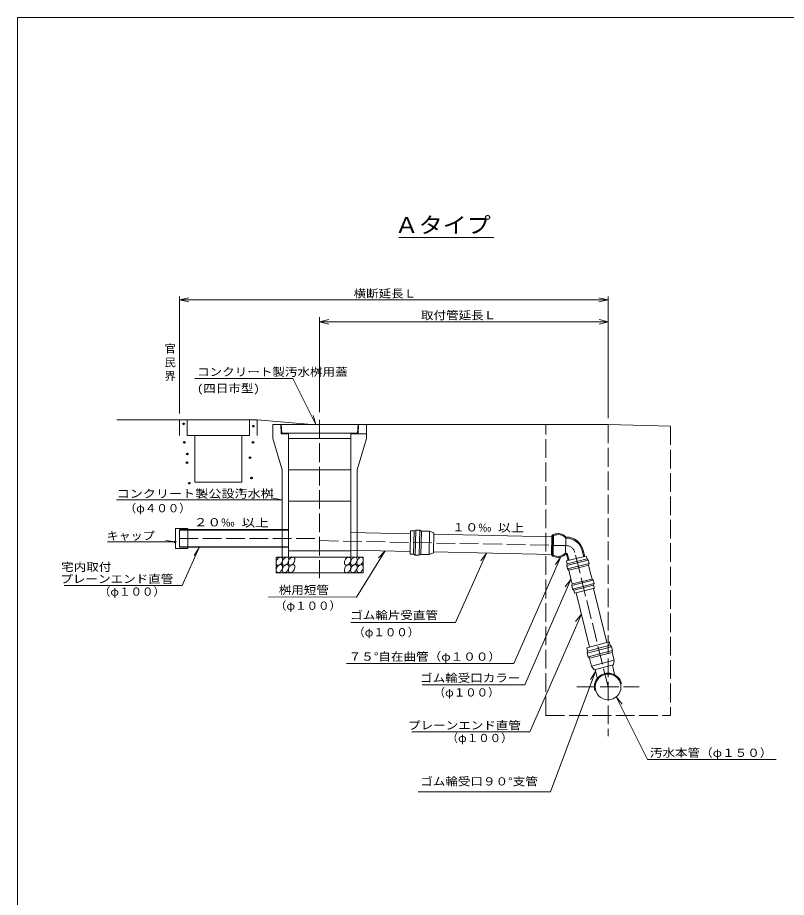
# Model space of a CAD drawing. Units: millimetres on the paper. Extents: x -390 to 406, y -282 to 282.
# Drawn here: x -390.5 to -143.9, y 0 to 282 of the extents above; entities that cross this region are included whole.
import ezdxf
from ezdxf.enums import TextEntityAlignment as Align

# ---------------------------------------------------------------- set-up
doc = ezdxf.new("R2010")
doc.units = ezdxf.units.MM
doc.header["$PDMODE"] = 32
doc.header["$PDSIZE"] = 0.5
doc.linetypes.add('DASHED', pattern=[7.5, 6, -1.5])
for name, color, linetype, lineweight in [('0-1__0-1_レイヤ1', 7, 'Continuous', 18), ('0-2__0-2_レイヤ2', 7, 'Continuous', 18), ('0-3__0-3_レイヤ3', 7, 'Continuous', 18), ('0-4__0-4_レイヤ4', 7, 'Continuous', 18), ('1-D__0-0_', 7, 'Continuous', 18)]:
    doc.layers.add(name, color=color, linetype=linetype, lineweight=lineweight)
for name, color, linetype in [('0-7__0-8_レイヤ53', 7, 'Continuous'), ('0-9__0-A_レイヤ66', 7, 'Continuous'), ('0-A__0-B_レイヤ67', 7, 'Continuous'), ('0-B__0-C_レイヤ72', 7, 'Continuous'), ('0-E__0-F_レイヤ84', 7, 'Continuous'), ('1-1__1-3_レイヤ119', 7, 'Continuous'), ('1-3__1-5_レイヤ129', 7, 'Continuous'), ('1-5__1-7_レイヤ186', 7, 'Continuous'), ('1-6__1-8_レイヤ190', 7, 'Continuous'), ('1-8__1-B_レイヤ200', 7, 'Continuous'), ('1-A__1-D_レイヤ247', 7, 'Continuous')]:
    doc.layers.add(name, color=color, linetype=linetype)
doc.styles.add('ＭＳ ゴシック', font='')
doc.styles.get('ＭＳ ゴシック').set_extended_font_data('MS Gothic')

msp = doc.modelspace()

# ---------------------------------------------------------------- linework, layer by layer
at = {"layer": '0-1__0-1_レイヤ1', "linetype": 'DASHED'}
for p, q in [((-221.117, 58.344), (-221.117, 151.554)), ((-181.117, 151.009), (-181.117, 58.344)), ((-221.117, 58.344), (-181.117, 58.344))]:
    msp.add_line(p, q, dxfattribs=at)
at = {"layer": '0-1__0-1_レイヤ1'}
msp.add_line((-333.917, 109.599), (-332.231, 112.13), dxfattribs=at)
at = {"layer": '0-2__0-2_レイヤ2'}
msp.add_lwpolyline([(405.5, 282), (-390.5, 282), (-390.5, -282)], dxfattribs=at)
at = {"layer": '0-3__0-3_レイヤ3'}
for p, q in [((-268.199, 211.554), (-237.752, 211.554)), ((-338.617, 155.054), (-338.617, 192.554)), ((-338.617, 191.554), (-335.617, 192.192)), ((-201.117, 191.554), (-204.117, 192.192)), ((-201.117, 153.554), (-201.117, 192.554)), ((-338.617, 191.554), (-201.117, 191.554)), ((-338.617, 191.554), (-335.617, 190.916)), ((-201.117, 191.554), (-204.117, 190.916)), ((-302.199, 166.359), (-333.699, 166.359)), ((-294.797, 151.554), (-302.199, 166.359)), ((-316.117, 153.054), (-338.617, 153.054)), ((-338.617, 153.054), (-338.617, 148.054)), ((-313.617, 153.054), (-313.617, 148.054)), ((-294.797, 151.554), (-295.691, 154.461)), ((-308.617, 147.054), (-308.617, 151.554)), ((-306.117, 151.554), (-305.917, 148.554)), ((-305.917, 151.567), (-305.731, 148.77)), ((-298.617, 151.554), (-288.617, 151.554)), ((-281.317, 151.567), (-281.503, 148.77)), ((-281.117, 151.554), (-281.317, 148.554)), ((-181.117, 151.009), (-201.117, 151.554)), ((-318.617, 148.054), (-333.617, 148.054)), ((-305.617, 137.054), (-308.617, 147.054)), ((-303.617, 148.554), (-305.917, 148.554)), ((-281.503, 148.77), (-305.731, 148.77)), ((-303.617, 109.054), (-303.617, 148.554)), ((-283.617, 147.054), (-303.617, 147.054)), ((-283.617, 109.054), (-283.617, 148.554)), ((-278.617, 148.554), (-283.617, 148.554)), ((-281.617, 137.054), (-278.617, 147.054)), ((-305.617, 109.054), (-305.617, 137.054)), ((-283.617, 137.054), (-303.617, 137.054)), ((-281.617, 109.054), (-281.617, 137.054)), ((-305.617, 127.445), (-358.794, 127.445)), ((-305.617, 127.445), (-308.617, 127.945)), ((-283.617, 127.054), (-303.617, 127.054)), ((-335.867, 118.206), (-339.867, 118.206)), ((-303.617, 117.907), (-338.617, 117.907)), ((-338.617, 117.907), (-338.617, 112.207)), ((-303.617, 117.757), (-338.617, 117.757)), ((-335.867, 111.832), (-335.867, 118.206)), ((-283.617, 116.997), (-264.474, 116.579)), ((-257.05, 116.417), (-219.114, 115.589)), ((-339.989, 113.945), (-361.622, 113.945)), ((-339.989, 113.945), (-342.989, 114.445)), ((-303.617, 112.357), (-338.617, 112.357)), ((-303.617, 112.207), (-338.617, 112.207)), ((-332.231, 112.13), (-337.7, 99.967)), ((-283.617, 111.054), (-303.617, 111.054)), ((-283.617, 111.296), (-264.574, 110.88)), ((-281.81, 96.236), (-272.643, 111.056)), ((-272.643, 111.056), (-274.764, 108.84)), ((-257.151, 110.718), (-219.214, 109.89)), ((-240.157, 110.347), (-250.027, 88.064)), ((-240.157, 110.347), (-241.946, 107.888)), ((-279.617, 109.054), (-307.617, 109.054)), ((-279.617, 104.054), (-279.617, 109.054)), ((-216.231, 109.114), (-231.336, 74.987)), ((-216.231, 109.114), (-218.02, 106.654)), ((-213.007, 101.911), (-227.801, 68.117)), ((-213.007, 101.911), (-214.924, 99.517)), ((-337.7, 99.967), (-375.53, 99.967)), ((-205.816, 99.015), (-201.533, 81.656)), ((-309.977, 96.334), (-281.81, 96.236)), ((-211.35, 97.635), (-207.051, 80.22)), ((-209.662, 90.798), (-226.19, 53.044)), ((-209.662, 90.798), (-211.579, 88.404)), ((-250.027, 88.064), (-283.566, 88.064)), ((-231.336, 74.987), (-285.022, 74.987)), ((-199.743, 74.401), (-199.013, 71.439)), ((-205.129, 72.434), (-219.63, 33.868)), ((-205.129, 72.434), (-206.782, 69.85)), ((-205.264, 72.981), (-204.547, 70.073)), ((-227.801, 68.117), (-260.765, 68.141)), ((-197.121, 68.493), (-196.855, 68.562)), ((-205.377, 66.369), (-205.111, 66.438)), ((-198.477, 64.285), (-196.565, 61.887)), ((-226.19, 53.044), (-264.02, 53.044)), ((-219.63, 33.868), (-262.061, 33.868))]:
    msp.add_line(p, q, dxfattribs=at)
at = {"layer": '0-3__0-3_レイヤ3', "color": 1}
for p, q in [((-293.617, 185.935), (-293.617, 155.56)), ((-293.617, 184.472), (-290.719, 185.248)), ((-293.617, 184.472), (-201.117, 184.472)), ((-293.617, 184.472), (-290.719, 183.695)), ((-201.117, 184.472), (-204.015, 185.248)), ((-201.117, 184.472), (-204.015, 183.695))]:
    msp.add_line(p, q, dxfattribs=at)
at = {"layer": '0-3__0-3_レイヤ3', "linetype": 'DASHED'}
for p, q in [((-293.617, 153.054), (-293.617, 102.345)), ((-201.117, 151.554), (-201.117, 51.628)), ((-338.617, 115.057), (-293.617, 115.057)), ((-293.617, 114.344), (-214.535, 112.762)), ((-201.118, 67.469), (-211.718, 110.401)), ((-211.117, 67.469), (-191.117, 67.469))]:
    msp.add_line(p, q, dxfattribs=at)
at = {"layer": '0-3__0-3_レイヤ3'}
for points in [[(-201.117, 151.554), (-296.117, 151.554), (-313.617, 153.054), (-316.117, 153.054), (-316.117, 148.054), (-318.617, 148.054), (-318.617, 133.054), (-333.617, 133.054), (-333.617, 148.054), (-336.117, 148.054), (-336.117, 153.054), (-338.617, 153.054), (-343.617, 153.054), (-358.617, 153.054)], [(-308.617, 151.554), (-278.617, 151.554), (-278.617, 147.054)], [(-335.867, 111.832), (-339.867, 111.832), (-339.867, 118.206)], [(-279.617, 104.054), (-307.617, 104.054), (-307.617, 109.054)], [(-198.477, 64.285), (-188.457, 44.244), (-147.241, 44.244)]]:
    msp.add_lwpolyline(points, dxfattribs=at)
for points in [[(-305.857, 108.994), (-306.002, 109.049), (-306.163, 109.065), (-306.337, 109.041), (-306.516, 108.978), (-306.697, 108.876), (-306.873, 108.741), (-307.04, 108.575), (-307.191, 108.384), (-307.324, 108.174), (-307.432, 107.951), (-307.514, 107.721), (-307.567, 107.492), (-307.589, 107.271), (-307.579, 107.064), (-307.538, 106.878), (-307.467, 106.718), (-307.368, 106.589), (-307.244, 106.496), (-307.099, 106.44), (-306.938, 106.424), (-306.765, 106.449), (-306.585, 106.512), (-306.404, 106.613), (-306.228, 106.749), (-306.061, 106.914), (-305.91, 107.105), (-305.778, 107.316), (-305.669, 107.539), (-305.587, 107.769), (-305.534, 107.998), (-305.513, 108.219), (-305.523, 108.426), (-305.564, 108.612), (-305.635, 108.772), (-305.733, 108.9)], [(-303.869, 108.994), (-304.014, 109.049), (-304.175, 109.065), (-304.348, 109.041), (-304.528, 108.978), (-304.709, 108.876), (-304.885, 108.741), (-305.052, 108.575), (-305.203, 108.384), (-305.335, 108.174), (-305.444, 107.951), (-305.526, 107.721), (-305.579, 107.492), (-305.6, 107.271), (-305.59, 107.064), (-305.549, 106.878), (-305.478, 106.718), (-305.38, 106.589), (-305.256, 106.496), (-305.111, 106.44), (-304.95, 106.424), (-304.776, 106.449), (-304.597, 106.512), (-304.416, 106.613), (-304.24, 106.749), (-304.073, 106.914), (-303.922, 107.105), (-303.789, 107.316), (-303.681, 107.539), (-303.599, 107.769), (-303.546, 107.998), (-303.525, 108.219), (-303.534, 108.426), (-303.575, 108.612), (-303.646, 108.772), (-303.745, 108.9)], [(-301.922, 108.994), (-302.067, 109.049), (-302.228, 109.065), (-302.402, 109.041), (-302.581, 108.978), (-302.762, 108.876), (-302.938, 108.741), (-303.105, 108.575), (-303.256, 108.384), (-303.389, 108.174), (-303.497, 107.951), (-303.579, 107.721), (-303.632, 107.492), (-303.653, 107.271), (-303.644, 107.064), (-303.603, 106.878), (-303.532, 106.718), (-303.433, 106.589), (-303.309, 106.496), (-303.164, 106.44), (-303.003, 106.424), (-302.83, 106.449), (-302.65, 106.512), (-302.469, 106.613), (-302.293, 106.749), (-302.126, 106.914), (-301.975, 107.105), (-301.843, 107.316), (-301.734, 107.539), (-301.652, 107.769), (-301.599, 107.998), (-301.578, 108.219), (-301.588, 108.426), (-301.629, 108.612), (-301.7, 108.772), (-301.798, 108.9)], [(-283.945, 108.994), (-284.09, 109.049), (-284.252, 109.065), (-284.425, 109.041), (-284.604, 108.978), (-284.785, 108.876), (-284.962, 108.741), (-285.128, 108.575), (-285.28, 108.384), (-285.412, 108.174), (-285.52, 107.951), (-285.602, 107.721), (-285.655, 107.492), (-285.677, 107.271), (-285.667, 107.064), (-285.626, 106.878), (-285.555, 106.718), (-285.456, 106.589), (-285.332, 106.496), (-285.188, 106.44), (-285.026, 106.424), (-284.853, 106.449), (-284.673, 106.512), (-284.492, 106.613), (-284.316, 106.749), (-284.15, 106.914), (-283.998, 107.105), (-283.866, 107.316), (-283.757, 107.539), (-283.675, 107.769), (-283.623, 107.998), (-283.601, 108.219), (-283.611, 108.426), (-283.652, 108.612), (-283.723, 108.772), (-283.822, 108.9)], [(-281.957, 108.994), (-282.102, 109.049), (-282.263, 109.065), (-282.437, 109.041), (-282.616, 108.978), (-282.797, 108.876), (-282.973, 108.741), (-283.14, 108.575), (-283.291, 108.384), (-283.424, 108.174), (-283.532, 107.951), (-283.614, 107.721), (-283.667, 107.492), (-283.689, 107.271), (-283.679, 107.064), (-283.638, 106.878), (-283.567, 106.718), (-283.468, 106.589), (-283.344, 106.496), (-283.199, 106.44), (-283.038, 106.424), (-282.865, 106.449), (-282.685, 106.512), (-282.504, 106.613), (-282.328, 106.749), (-282.161, 106.914), (-282.01, 107.105), (-281.878, 107.316), (-281.769, 107.539), (-281.687, 107.769), (-281.634, 107.998), (-281.613, 108.219), (-281.623, 108.426), (-281.664, 108.612), (-281.735, 108.772), (-281.833, 108.9)], [(-279.969, 108.994), (-280.114, 109.049), (-280.275, 109.065), (-280.448, 109.041), (-280.628, 108.978), (-280.809, 108.876), (-280.985, 108.741), (-281.152, 108.575), (-281.303, 108.384), (-281.435, 108.174), (-281.544, 107.951), (-281.626, 107.721), (-281.679, 107.492), (-281.7, 107.271), (-281.69, 107.064), (-281.649, 106.878), (-281.578, 106.718), (-281.48, 106.589), (-281.356, 106.496), (-281.211, 106.44), (-281.05, 106.424), (-280.876, 106.449), (-280.697, 106.512), (-280.516, 106.613), (-280.34, 106.749), (-280.173, 106.914), (-280.022, 107.105), (-279.889, 107.316), (-279.781, 107.539), (-279.699, 107.769), (-279.646, 107.998), (-279.625, 108.219), (-279.634, 108.426), (-279.675, 108.612), (-279.746, 108.772), (-279.845, 108.9)], [(-305.863, 106.606), (-306.007, 106.662), (-306.168, 106.679), (-306.341, 106.656), (-306.52, 106.594), (-306.699, 106.495), (-306.874, 106.362), (-307.039, 106.199), (-307.189, 106.011), (-307.319, 105.804), (-307.426, 105.584), (-307.507, 105.357), (-307.558, 105.131), (-307.578, 104.912), (-307.567, 104.707), (-307.525, 104.523), (-307.453, 104.365), (-307.354, 104.237), (-307.23, 104.144), (-307.085, 104.088), (-306.924, 104.071), (-306.752, 104.094), (-306.573, 104.156), (-306.394, 104.255), (-306.219, 104.388), (-306.054, 104.551), (-305.904, 104.738), (-305.773, 104.946), (-305.666, 105.166), (-305.586, 105.393), (-305.535, 105.619), (-305.515, 105.838), (-305.526, 106.042), (-305.568, 106.227), (-305.64, 106.385), (-305.739, 106.513)], [(-303.875, 106.606), (-304.019, 106.662), (-304.18, 106.679), (-304.353, 106.656), (-304.531, 106.594), (-304.711, 106.495), (-304.886, 106.362), (-305.051, 106.199), (-305.201, 106.011), (-305.331, 105.804), (-305.438, 105.584), (-305.518, 105.357), (-305.569, 105.131), (-305.59, 104.912), (-305.579, 104.707), (-305.537, 104.523), (-305.465, 104.365), (-305.366, 104.237), (-305.242, 104.144), (-305.097, 104.088), (-304.936, 104.071), (-304.764, 104.094), (-304.585, 104.156), (-304.406, 104.255), (-304.231, 104.388), (-304.066, 104.551), (-303.916, 104.738), (-303.785, 104.946), (-303.678, 105.166), (-303.598, 105.393), (-303.547, 105.619), (-303.527, 105.838), (-303.538, 106.042), (-303.58, 106.227), (-303.651, 106.385), (-303.751, 106.513)], [(-301.928, 106.606), (-302.072, 106.662), (-302.233, 106.679), (-302.406, 106.656), (-302.585, 106.594), (-302.764, 106.495), (-302.939, 106.362), (-303.104, 106.199), (-303.254, 106.011), (-303.384, 105.804), (-303.491, 105.584), (-303.572, 105.357), (-303.623, 105.131), (-303.643, 104.912), (-303.632, 104.707), (-303.59, 104.523), (-303.518, 104.365), (-303.419, 104.237), (-303.295, 104.144), (-303.15, 104.088), (-302.989, 104.071), (-302.817, 104.094), (-302.638, 104.156), (-302.459, 104.255), (-302.284, 104.388), (-302.119, 104.551), (-301.969, 104.738), (-301.838, 104.946), (-301.731, 105.166), (-301.651, 105.393), (-301.6, 105.619), (-301.58, 105.838), (-301.591, 106.042), (-301.633, 106.227), (-301.705, 106.385), (-301.804, 106.513)], [(-283.951, 106.606), (-284.096, 106.662), (-284.257, 106.679), (-284.429, 106.656), (-284.608, 106.594), (-284.787, 106.495), (-284.962, 106.362), (-285.127, 106.199), (-285.277, 106.011), (-285.408, 105.804), (-285.515, 105.584), (-285.595, 105.357), (-285.646, 105.131), (-285.666, 104.912), (-285.655, 104.707), (-285.613, 104.523), (-285.541, 104.365), (-285.442, 104.237), (-285.318, 104.144), (-285.174, 104.088), (-285.013, 104.071), (-284.84, 104.094), (-284.661, 104.156), (-284.482, 104.255), (-284.307, 104.388), (-284.142, 104.551), (-283.992, 104.738), (-283.862, 104.946), (-283.755, 105.166), (-283.674, 105.393), (-283.623, 105.619), (-283.603, 105.838), (-283.614, 106.042), (-283.656, 106.227), (-283.728, 106.385), (-283.827, 106.513)], [(-281.963, 106.606), (-282.107, 106.662), (-282.268, 106.679), (-282.441, 106.656), (-282.62, 106.594), (-282.799, 106.495), (-282.974, 106.362), (-283.139, 106.199), (-283.289, 106.011), (-283.419, 105.804), (-283.526, 105.584), (-283.607, 105.357), (-283.658, 105.131), (-283.678, 104.912), (-283.667, 104.707), (-283.625, 104.523), (-283.553, 104.365), (-283.454, 104.237), (-283.33, 104.144), (-283.185, 104.088), (-283.024, 104.071), (-282.852, 104.094), (-282.673, 104.156), (-282.494, 104.255), (-282.319, 104.388), (-282.154, 104.551), (-282.004, 104.738), (-281.873, 104.946), (-281.767, 105.166), (-281.686, 105.393), (-281.635, 105.619), (-281.615, 105.838), (-281.626, 106.042), (-281.668, 106.227), (-281.74, 106.385), (-281.839, 106.513)], [(-279.975, 106.606), (-280.119, 106.662), (-280.28, 106.679), (-280.453, 106.656), (-280.631, 106.594), (-280.811, 106.495), (-280.986, 106.362), (-281.151, 106.199), (-281.301, 106.011), (-281.431, 105.804), (-281.538, 105.584), (-281.618, 105.357), (-281.669, 105.131), (-281.69, 104.912), (-281.679, 104.707), (-281.637, 104.523), (-281.565, 104.365), (-281.466, 104.237), (-281.342, 104.144), (-281.197, 104.088), (-281.036, 104.071), (-280.864, 104.094), (-280.685, 104.156), (-280.506, 104.255), (-280.331, 104.388), (-280.166, 104.551), (-280.016, 104.738), (-279.885, 104.946), (-279.778, 105.166), (-279.698, 105.393), (-279.647, 105.619), (-279.627, 105.838), (-279.638, 106.042), (-279.68, 106.227), (-279.751, 106.385), (-279.851, 106.513)]]:
    msp.add_lwpolyline(points, close=True, dxfattribs=at)
msp.add_circle((-201.117, 67.469), 4.125, dxfattribs=at)
msp.add_arc((-201.116, 67.466), 4.4, 14.4267, 194.4267, dxfattribs=at)
at = {"layer": '0-7__0-8_レイヤ53'}
msp.add_point((-315.494, 134.462), dxfattribs=at)
at = {"layer": '0-9__0-A_レイヤ66'}
for p in [(-337.013, 145.84), (-314.999, 145.84)]:
    msp.add_point(p, dxfattribs=at)
at = {"layer": '0-A__0-B_レイヤ67'}
msp.add_point((-315.989, 140.944), dxfattribs=at)
at = {"layer": '0-B__0-C_レイヤ72'}
msp.add_point((-337.261, 151.776), dxfattribs=at)
at = {"layer": '0-E__0-F_レイヤ84'}
msp.add_point((-339.989, 113.945), dxfattribs=at)
at = {"layer": '1-1__1-3_レイヤ119'}
msp.add_point((-330.953, 129.937), dxfattribs=at)
at = {"layer": '1-3__1-5_レイヤ129'}
msp.add_point((-336.148, 139.336), dxfattribs=at)
at = {"layer": '1-5__1-7_レイヤ186'}
msp.add_point((-335.406, 132.781), dxfattribs=at)
at = {"layer": '1-6__1-8_レイヤ190'}
msp.add_point((-336.024, 142.13), dxfattribs=at)
at = {"layer": '1-8__1-B_レイヤ200'}
msp.add_point((-314.875, 151.034), dxfattribs=at)
at = {"layer": '1-A__1-D_レイヤ247'}
msp.add_point((-318.957, 130.679), dxfattribs=at)
at = {"layer": '1-D__0-0_'}
for p, q in [((-264.458, 117.484), (-264.589, 110.005)), ((-263.358, 117.464), (-264.458, 117.484)), ((-263.358, 117.464), (-263.49, 109.986)), ((-262.803, 117.757), (-262.945, 109.673)), ((-261.538, 117.735), (-261.68, 109.651)), ((-260.993, 117.423), (-261.538, 117.735)), ((-260.993, 117.423), (-261.125, 109.944)), ((-258.409, 117.377), (-258.54, 109.899)), ((-257.044, 116.803), (-257.156, 110.424)), ((-219.234, 109.699), (-219.125, 115.961)), ((-219.131, 115.622), (-218.889, 115.618)), ((-219.125, 115.961), (-218.641, 115.952)), ((-218.998, 109.356), (-218.877, 116.295)), ((-218.635, 116.291), (-218.877, 116.295)), ((-218.635, 116.291), (-218.756, 109.352)), ((-214.727, 109.993), (-214.631, 115.51)), ((-214.493, 115.168), (-214.637, 115.171)), ((-214.487, 115.507), (-214.631, 115.51)), ((-263.49, 109.986), (-264.589, 110.005)), ((-262.945, 109.673), (-263.49, 109.986)), ((-219.228, 110.038), (-218.986, 110.033)), ((-214.584, 109.99), (-214.727, 109.993)), ((-214.578, 110.329), (-214.721, 110.332)), ((-208.941, 109.21), (-209.42, 111.133)), ((-208.612, 109.292), (-209.092, 111.215)), ((-261.68, 109.651), (-262.945, 109.673)), ((-261.125, 109.944), (-261.68, 109.651)), ((-219.234, 109.699), (-218.75, 109.69)), ((-218.756, 109.352), (-218.998, 109.356)), ((-214.482, 107.828), (-208.095, 109.42)), ((-214.248, 106.889), (-214.482, 107.828)), ((-213.966, 107.957), (-214.445, 109.88)), ((-214.389, 106.355), (-207.486, 108.076)), ((-214.248, 106.889), (-207.861, 108.481)), ((-213.637, 108.039), (-214.117, 109.962)), ((-207.861, 108.481), (-208.095, 109.42)), ((-207.486, 108.076), (-207.861, 108.481)), ((-207.217, 106.996), (-207.486, 108.076)), ((-214.12, 105.275), (-207.217, 106.996)), ((-213.745, 104.869), (-214.12, 105.275)), ((-213.745, 104.869), (-210.551, 105.666)), ((-213.194, 102.662), (-213.745, 104.869)), ((-210.551, 105.666), (-207.358, 106.462)), ((-207.358, 106.462), (-207.217, 106.996)), ((-206.807, 104.255), (-207.358, 106.462)), ((-212.785, 99.921), (-205.882, 101.642)), ((-209.451, 101.251), (-206.257, 102.047)), ((-212.785, 99.921), (-212.516, 98.841)), ((-212.644, 100.455), (-209.451, 101.251)), ((-212.516, 98.841), (-205.612, 100.562)), ((-212.516, 98.841), (-212.141, 98.436)), ((-212.141, 98.436), (-205.754, 100.028)), ((-211.906, 97.496), (-205.519, 99.089)), ((-205.754, 100.028), (-205.519, 99.089)), ((-212.141, 98.436), (-211.906, 97.496)), ((-200.728, 81.865), (-207.967, 79.981)), ((-200.451, 80.801), (-200.728, 81.865)), ((-207.69, 78.917), (-207.967, 79.981)), ((-200.02, 80.345), (-207.844, 78.308)), ((-200.451, 80.801), (-207.69, 78.917)), ((-199.702, 79.12), (-207.526, 77.084)), ((-199.856, 78.512), (-199.702, 79.12)), ((-207.844, 78.308), (-207.69, 78.917)), ((-207.526, 77.084), (-207.844, 78.308)), ((-207.095, 76.628), (-207.526, 77.084)), ((-199.856, 78.512), (-207.095, 76.628)), ((-199.205, 76.01), (-206.444, 74.126)), ((-199.391, 74.541), (-205.565, 72.934))]:
    msp.add_line(p, q, dxfattribs=at)
for points in [[(-261.538, 117.735), (-262.803, 117.757), (-263.358, 117.464)], [(-257.044, 116.803), (-258.409, 117.377), (-260.993, 117.423)], [(-257.156, 110.424), (-258.54, 109.899), (-261.125, 109.944)], [(-214.12, 105.275), (-214.389, 106.355), (-214.248, 106.889)], [(-213.194, 102.662), (-212.644, 100.455), (-212.785, 99.921)], [(-206.807, 104.255), (-206.257, 102.047), (-205.882, 101.642)], [(-205.882, 101.642), (-205.612, 100.562), (-205.754, 100.028)], [(-199.702, 79.12), (-200.02, 80.345), (-200.451, 80.801)], [(-205.565, 72.934), (-206.444, 74.126), (-207.095, 76.628)], [(-199.391, 74.541), (-199.205, 76.01), (-199.856, 78.512)]]:
    msp.add_lwpolyline(points, dxfattribs=at)
for centre, radius, start, end in [((-217.183, 112.774), 3.497, 43.27401, 114.63915), ((-217.177, 113.112), 3.497, 43.27401, 114.63915), ((-214.586, 109.845), 5.324, 14, 89), ((-214.586, 109.845), 5.663, 14, 89), ((-217.188, 112.478), 3.497, 243.36085, 314.72599), ((-217.182, 112.816), 3.497, 243.36085, 314.72599), ((-214.586, 109.845), 0.145, 14, 89), ((-214.586, 109.845), 0.484, 14, 89)]:
    msp.add_arc(centre, radius, start, end, dxfattribs=at)
at = {"layer": '1-D__0-0_', "linetype": 'DASHED'}
msp.add_arc((-214.586, 109.845), 2.904, 14, 89, dxfattribs=at)

# ---------------------------------------------------------------- texts
at = {"layer": '0-3__0-3_レイヤ3', "style": 'ＭＳ ゴシック'}
for s, height, width, p in [('Ａタイプ', 5.132, 1.1, (-269.552, 211.391)), ('横断延長Ｌ', 2.566, 1.15, (-282.753, 191.487)), ('官', 2.566, 1.05, (-343.402, 173.815)), ('民', 2.566, 1.05, (-343.402, 169.414)), ('コンクリート製汚水桝用蓋', 2.566, 1.15, (-332.943, 166.362)), ('界', 2.566, 1.05, (-343.402, 165.061)), ('(四日市型)', 2.566, 1.15, (-332.949, 161.088)), ('コンクリート製公設汚水桝', 2.566, 1.2, (-358.725, 127.328)), ('（φ４００）', 2.566, 1.05, (-356.143, 122.669)), ('キャップ', 2.566, 1.1, (-361.922, 113.827)), ('宅内取付', 2.566, 1.15, (-376.531, 103.841)), ('プレーンエンド直管', 2.566, 1.15, (-376.781, 100)), ('（φ１００）', 2.566, 1.05, (-364.417, 95.934)), ('桝用短管', 2.566, 1.15, (-306.737, 96.469)), ('（φ１００）', 2.566, 1.05, (-307.952, 91.409)), ('ゴム輪片受直管', 2.566, 1.15, (-283.808, 88.38)), ('（φ１００）', 2.566, 1.05, (-282.844, 82.916)), ('ゴム輪受口カラー', 2.566, 1.15, (-261.429, 68.264)), ('（φ１００）', 2.566, 1.05, (-257.076, 63.617)), ('プレーンエンド直管', 2.566, 1.15, (-265.272, 53.077)), ('（φ１００）', 2.566, 1.05, (-252.908, 49.011)), ('汚水本管（φ１５０）', 2.566, 1.15, (-187.707, 44.278)), ('ゴム輪受口９０°支管', 2.566, 1.15, (-261.352, 35.101))]:
    msp.add_text(s, height=height, dxfattribs=dict(at, width=width)).set_placement(p, align=Align.BOTTOM_LEFT)
at = {"layer": '0-3__0-3_レイヤ3', "color": 1, "style": 'ＭＳ ゴシック', "width": 1.15}
msp.add_text('取付管延長Ｌ', height=2.566, dxfattribs=at).set_placement((-261.141, 184.502), align=Align.BOTTOM_LEFT)
at = {"layer": '0-4__0-4_レイヤ4', "style": 'ＭＳ ゴシック'}
for s, width, p in [('２０‰ 以上', 1.25, (-333.99, 118.206)), ('１０‰ 以上', 1.2, (-251.156, 116.582))]:
    msp.add_text(s, height=2.566, rotation=359.5, dxfattribs=dict(at, width=width)).set_placement(p, align=Align.BOTTOM_LEFT)
at = {"layer": '0-4__0-4_レイヤ4', "style": 'ＭＳ ゴシック', "width": 1.15}
msp.add_text('７５°自在曲管（φ１００）', height=2.566, dxfattribs=at).set_placement((-284.299, 75.099), align=Align.BOTTOM_LEFT)

doc.saveas('drawing.dxf')
